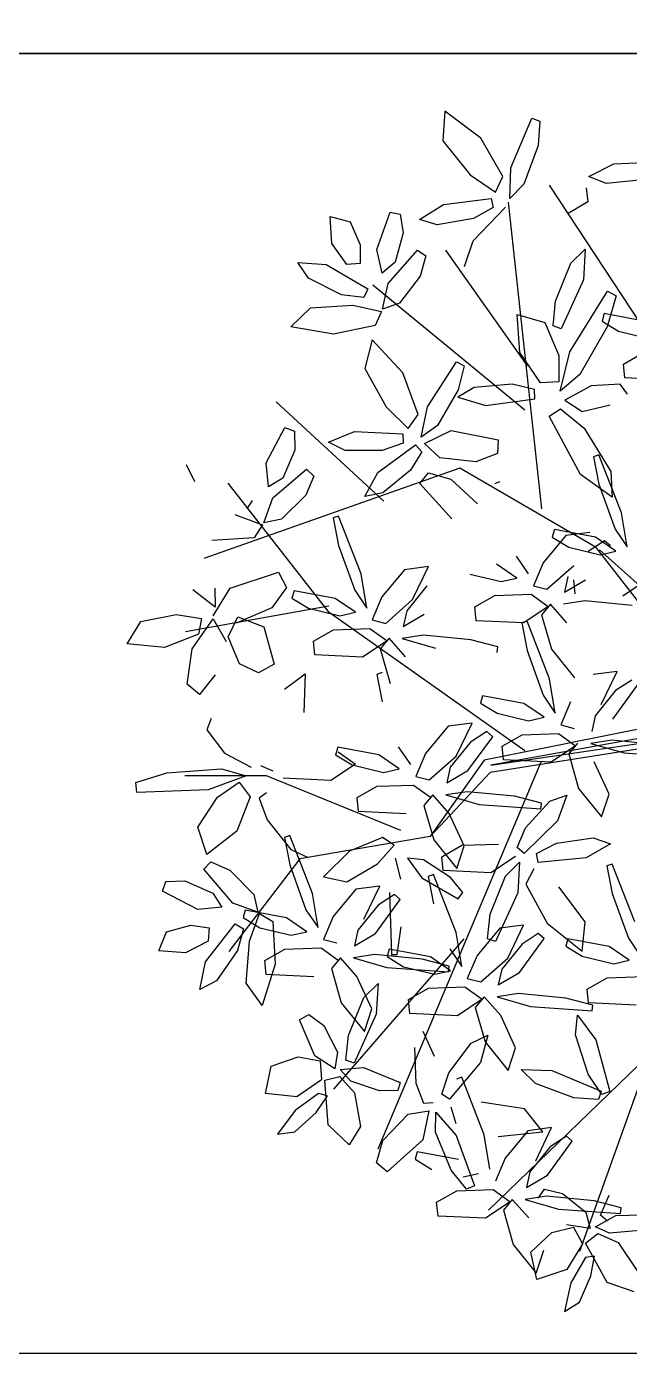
# Model space of a CAD drawing. Header units: metres. Extents: x 1097510 to 2158594, y 877039 to 1751652.
# Drawn here: x 1097826.33 to 1097827.801, y 877152.636 to 877155.871 of the extents above; entities that cross this region are included whole.
import ezdxf

# ---------------------------------------------------------------- set-up
doc = ezdxf.new("R2010")
doc.units = ezdxf.units.M
doc.layers.add('DWGAUTOCAD.COM', color=7, linetype='Continuous')
doc.layers.add('ROTULO', color=7, linetype='Continuous')

# ---------------------------------------------------------------- blocks, each defined once
blk = doc.blocks.new('A$C173E365C')
at = {"color": 68}
for p, q in [((3.8962, 5.6824), (3.8577, 5.6697)), ((3.8577, 5.6697), (3.8665, 5.5561)), ((3.9928, 5.4536), (3.8962, 5.6824)), ((4.132, 5.5897), (4.2993, 5.7156)), ((4.2993, 5.7156), (4.3091, 5.5787)), ((3.8665, 5.5561), (3.9327, 5.377)), ((4.0294, 5.4119), (4.132, 5.5897)), ((4.3091, 5.5787), (4.1821, 5.4205)), ((3.5149, 5.4721), (3.2916, 5.482)), ((3.6309, 5.4124), (3.5149, 5.4721)), ((3.9972, 5.3109), (3.9928, 5.4536)), ((4.1821, 5.4205), (4.0642, 5.3402)), ((3.3801, 5.397), (3.551, 5.3803)), ((3.551, 5.3803), (3.6309, 5.4124)), ((3.6439, 5.3596), (3.6358, 5.2957)), ((3.9327, 5.377), (3.9972, 5.3109)), ((4.0642, 5.3402), (4.0294, 5.4119)), ((3.6358, 5.2957), (3.7274, 5.2404)), ((4.084, 5.3102), (4.0746, 5.2683)), ((4.3058, 5.2826), (4.084, 5.3102)), ((4.1674, 5.1149), (4.0172, 5.2705)), ((4.0746, 5.2683), (4.1655, 5.2185)), ((4.4166, 5.214), (4.3058, 5.2826)), ((4.5064, 5.238), (4.4923, 5.1513)), ((4.5531, 5.248), (4.5064, 5.238)), ((4.6148, 5.0742), (4.5531, 5.248)), ((4.1655, 5.2185), (4.3345, 5.1882)), ((4.3345, 5.1882), (4.4166, 5.214)), ((4.7382, 5.203), (4.6921, 5.0956)), ((4.8304, 5.2265), (4.7382, 5.203)), ((4.8226, 5.1026), (4.8304, 5.2265)), ((4.2076, 4.9948), (4.1674, 5.1149)), ((4.4923, 5.1513), (4.5298, 5.0151)), ((3.6476, 5.0756), (3.6559, 4.933)), ((3.7139, 5.0113), (3.6476, 5.0756)), ((4.4266, 5.0717), (4.3873, 5.0445)), ((4.3873, 5.0445), (4.4131, 4.951)), ((4.5627, 4.9171), (4.4266, 5.0717)), ((4.5894, 4.9652), (4.6148, 5.0742)), ((4.6921, 5.0956), (4.692, 5.01)), ((4.7532, 5.0051), (4.8226, 5.1026)), ((3.7851, 4.8341), (3.7139, 5.0113)), ((4.5298, 5.0151), (4.5894, 4.9652)), ((4.8497, 5.0043), (4.6561, 4.8924)), ((4.692, 5.01), (4.7532, 5.0051)), ((4.9806, 5.0136), (4.8497, 5.0043)), ((4.9312, 4.9416), (4.9806, 5.0136)), ((3.6559, 4.933), (3.7589, 4.7071)), ((4.4131, 4.951), (4.5096, 4.826)), ((4.7779, 4.8641), (4.9312, 4.9416)), ((3.5438, 4.8814), (3.5037, 4.8601)), ((3.5037, 4.8601), (3.546, 4.7154)), ((3.7186, 4.6002), (3.5438, 4.8814)), ((4.5879, 4.7969), (4.5627, 4.9171)), ((4.6561, 4.8924), (4.6747, 4.851)), ((4.6747, 4.851), (4.7779, 4.8641)), ((3.797, 4.7208), (3.7851, 4.8341)), ((4.5096, 4.826), (4.5879, 4.7969)), ((4.7265, 4.8162), (4.593, 4.7872)), ((4.9219, 4.8046), (4.7265, 4.8162)), ((5.0139, 4.7165), (4.9219, 4.8046)), ((3.3684, 4.7409), (3.5598, 4.7768)), ((3.9637, 4.7724), (3.8356, 4.7364)), ((3.9518, 4.5961), (3.9637, 4.7724)), ((4.593, 4.7872), (4.6221, 4.7218)), ((3.7589, 4.7071), (3.797, 4.7208)), ((3.8356, 4.7364), (3.7708, 4.5825)), ((4.6221, 4.7218), (4.8158, 4.6825)), ((4.8158, 4.6825), (5.0139, 4.7165)), ((4.4936, 4.5027), (4.6369, 4.6553)), ((4.6369, 4.6553), (4.67, 4.5221)), ((3.7642, 4.4175), (3.7186, 4.6002)), ((3.7708, 4.5825), (3.77, 4.4609)), ((3.8548, 4.4557), (3.9518, 4.5961)), ((4.2454, 4.5536), (4.2097, 4.5345)), ((4.3797, 4.3448), (4.2454, 4.5536)), ((4.2097, 4.5345), (4.2377, 4.4241)), ((4.4229, 4.3099), (4.4936, 4.5027)), ((4.67, 4.5221), (4.5719, 4.3445)), ((3.77, 4.4609), (3.8548, 4.4557)), ((3.8828, 4.4253), (3.9865, 4.4498)), ((3.9865, 4.4498), (4.1631, 4.4352)), ((4.1631, 4.4352), (4.2382, 4.3891)), ((3.881, 4.3824), (3.8828, 4.4253)), ((4.1095, 4.3515), (3.881, 4.3824)), ((4.2382, 4.3891), (4.1095, 4.3515)), ((4.2377, 4.4241), (4.3336, 4.259)), ((4.4085, 4.2049), (4.3797, 4.3448)), ((4.4695, 4.2452), (4.4229, 4.3099)), ((4.5719, 4.3445), (4.4695, 4.2452)), ((4.3336, 4.259), (4.4085, 4.2049)), ((5.042, 4.2488), (4.9972, 4.2323)), ((5.1272, 4.0852), (5.042, 4.2488)), ((4.2693, 4.2345), (4.052, 4.1925)), ((4.052, 4.1925), (4.055, 4.1281)), ((4.3932, 4.1756), (4.2693, 4.2345)), ((4.4941, 4.219), (4.4921, 4.1761)), ((4.7174, 4.2298), (4.4941, 4.219)), ((4.8383, 4.1812), (4.7174, 4.2298)), ((4.9972, 4.2323), (4.9952, 4.1445)), ((4.055, 4.1281), (4.1547, 4.0893)), ((4.3228, 4.1078), (4.3932, 4.1756)), ((4.4351, 4.1686), (4.4065, 4.1366)), ((4.4065, 4.1366), (4.4589, 4.0509)), ((4.6097, 4.0409), (4.4351, 4.1686)), ((4.4921, 4.1761), (4.5901, 4.1426)), ((4.5901, 4.1426), (4.7618, 4.1418)), ((4.7618, 4.1418), (4.8383, 4.1812)), ((4.1547, 4.0893), (4.3228, 4.1078)), ((4.2715, 4.0101), (4.1478, 3.8947)), ((4.3746, 4.0386), (4.2715, 4.0101)), ((4.4155, 3.9887), (4.3746, 4.0386)), ((4.4589, 4.0509), (4.5874, 3.9456)), ((4.6699, 3.9295), (4.6097, 4.0409)), ((4.2665, 3.8252), (4.4155, 3.9887)), ((4.5874, 3.9456), (4.6699, 3.9295))]:
    blk.add_line(p, q, dxfattribs=at)
at = {"color": 44}
for p, q in [((2.8244, 3.8698), (3.8135, 5.3726)), ((3.849, 3.8719), (4.0037, 5.293)), ((3.9156, 4.5347), (4.2949, 5.0706)), ((3.9273, 4.3288), (4.6328, 4.9082)), ((4.5817, 3.9083), (5.0813, 4.3688)), ((3.5963, 3.6931), (4.2288, 4.0603)), ((4.2288, 4.0603), (5.4167, 3.6424)), ((4.8355, 3.3919), (5.304, 3.991)), ((3.0037, 2.9303), (3.5963, 3.6931)), ((2.865, 3.0377), (3.5814, 3.6826)), ((3.9286, 2.7503), (4.8355, 3.3919)), ((4.8377, 3.4202), (5.5019, 3.3012)), ((3.0037, 2.9303), (4.1173, 2.7069)), ((2.9427, 2.8896), (4.0849, 2.6843)), ((4.0849, 2.6843), (2.9548, 2.8495)), ((2.9656, 2.8269), (4.089, 2.6497)), ((4.1173, 2.7069), (4.3675, 2.3532)), ((3.8542, 2.6978), (4.6103, 0.9037)), ((4.089, 2.6497), (4.3675, 2.3532)), ((4.5027, 2.3802), (5.1263, 2.6339)), ((4.3675, 2.3532), (4.9715, 2.2497)), ((4.9715, 2.2497), (5.3004, 1.8202)), ((4.2104, 1.8789), (4.8148, 1.1822)), ((2.8974, 1.7799), (4.0966, 0.6207)), ((3.3755, 1.2616), (3.6745, 0.4291))]:
    blk.add_line(p, q, dxfattribs=at)
at = {"color": 66}
for p, q in [((3.5696, 4.7423), (3.4928, 4.6955)), ((3.5598, 4.7768), (3.5696, 4.7423)), ((3.4928, 4.6955), (3.3473, 4.6604)), ((3.546, 4.7154), (3.6722, 4.4941)), ((3.4699, 4.5433), (3.3768, 4.596)), ((3.4636, 4.4792), (3.4699, 4.5433)), ((3.6722, 4.4941), (3.7642, 4.4175)), ((3.2426, 4.4688), (3.4636, 4.4792)), ((3.4514, 4.4041), (3.4852, 4.4502)), ((3.4852, 4.4502), (3.6205, 4.4424)), ((3.6205, 4.4424), (3.7422, 4.3755)), ((3.7422, 4.3755), (3.6623, 4.324)), ((3.6623, 4.324), (3.5321, 4.3541)), ((3.7631, 4.3359), (3.6522, 4.2463)), ((3.8145, 4.3011), (3.7631, 4.3359)), ((3.6522, 4.2463), (3.5292, 4.0456)), ((3.6692, 4.0312), (3.8145, 4.3011)), ((3.4799, 3.8541), (3.5846, 4.1218)), ((3.5846, 4.1218), (3.6095, 4.1134)), ((4.9952, 4.1445), (5.0513, 4.0149)), ((3.6095, 4.1134), (3.5849, 3.9862)), ((5.1172, 3.9738), (5.1272, 4.0852)), ((5.459, 3.9977), (5.4979, 4.0759)), ((3.5292, 4.0456), (3.5234, 3.9261)), ((3.5234, 3.9261), (3.6692, 4.0312)), ((4.9412, 4.0566), (4.9061, 4.0242)), ((4.9061, 4.0242), (4.9446, 3.9352)), ((5.0974, 3.9223), (4.9412, 4.0566)), ((5.0513, 4.0149), (5.1172, 3.9738)), ((3.5849, 3.9862), (3.5095, 3.778)), ((4.044, 3.9969), (4.0689, 3.9884)), ((4.9446, 3.9352), (5.0575, 3.8248)), ((5.1391, 3.8068), (5.0974, 3.9223)), ((5.1934, 3.9109), (5.2176, 3.8725)), ((4.6876, 3.5704), (4.7923, 3.8381)), ((4.7923, 3.8381), (4.8172, 3.8297)), ((4.8172, 3.8297), (4.7926, 3.7025)), ((5.0575, 3.8248), (5.1391, 3.8068)), ((5.2737, 3.8452), (5.1455, 3.798)), ((5.1455, 3.798), (5.1834, 3.7372)), ((4.7926, 3.7025), (4.7171, 3.4943)), ((5.1834, 3.7372), (5.3807, 3.7252)), ((4.3752, 3.6043), (4.4854, 3.5899)), ((4.4486, 3.4511), (4.3752, 3.6043)), ((4.4854, 3.5899), (4.5908, 3.4635)), ((4.6614, 3.4117), (4.6876, 3.5704)), ((5.0705, 3.5778), (5.0341, 3.5079)), ((5.2954, 3.5049), (5.0705, 3.5778)), ((4.3818, 3.5157), (4.476, 3.3994)), ((5.0341, 3.5079), (5.1022, 3.4128)), ((4.5734, 3.3408), (4.4486, 3.4511)), ((4.5908, 3.4635), (4.6358, 3.3568)), ((4.7171, 3.4943), (4.6614, 3.4117)), ((4.7138, 3.3925), (4.8072, 3.4563)), ((4.8072, 3.4563), (4.9986, 3.4921)), ((5.0084, 3.4577), (4.9316, 3.4108)), ((4.9986, 3.4921), (5.0084, 3.4577)), ((5.3735, 3.3755), (5.2954, 3.5049)), ((5.3655, 3.5036), (5.3647, 3.4163)), ((5.3647, 3.4163), (5.4681, 3.497)), ((4.492, 3.3269), (4.3942, 3.3838)), ((4.476, 3.3994), (4.492, 3.3269)), ((4.7861, 3.3758), (4.7138, 3.3925)), ((4.9316, 3.4108), (4.7861, 3.3758)), ((5.1022, 3.4128), (5.2678, 3.3416)), ((4.6358, 3.3568), (4.5734, 3.3408)), ((5.1386, 3.3255), (5.0906, 3.1513)), ((5.2587, 3.3707), (5.1386, 3.3255)), ((5.3037, 3.2789), (5.2587, 3.3707)), ((5.3734, 3.3615), (5.3136, 3.2569)), ((5.4717, 3.2231), (5.3734, 3.3615)), ((5.5453, 3.382), (5.4274, 3.364)), ((5.4274, 3.364), (5.4418, 3.2907)), ((4.4973, 3.2714), (4.3426, 3.2268)), ((4.3986, 3.2862), (4.4973, 3.2714)), ((4.4808, 3.1854), (4.5577, 3.2719)), ((4.5577, 3.2719), (4.599, 3.2225)), ((4.6465, 3.3171), (4.5672, 3.2601)), ((4.8156, 3.3114), (4.6465, 3.3171)), ((4.9087, 3.2586), (4.8156, 3.3114)), ((5.2509, 3.1532), (5.3037, 3.2789)), ((4.599, 3.2225), (4.5532, 3.0623)), ((4.5672, 3.2601), (4.6814, 3.1841)), ((4.9024, 3.1945), (4.9087, 3.2586)), ((4.6814, 3.1841), (4.9024, 3.1945)), ((5.0906, 3.1513), (5.1639, 3.1112)), ((4.59, 3.1127), (4.6148, 3.1043)), ((4.6148, 3.1043), (4.5902, 2.9771)), ((4.947, 3.1074), (4.9528, 2.9278)), ((5.0429, 3.036), (4.947, 3.1074))]:
    blk.add_line(p, q, dxfattribs=at)
at = {"color": 64}
for p, q in [((3.4537, 3.6953), (3.4799, 3.8541)), ((3.5095, 3.778), (3.4537, 3.6953)), ((3.5995, 3.74), (3.7909, 3.7758)), ((3.6268, 3.763), (3.7371, 3.7487)), ((3.7909, 3.7758), (3.8007, 3.7413)), ((3.5061, 3.6762), (3.5995, 3.74)), ((3.5312, 3.6999), (3.5581, 3.7236)), ((3.5581, 3.7236), (3.6335, 3.6744)), ((3.7239, 3.6945), (3.5784, 3.6595)), ((3.8007, 3.7413), (3.7239, 3.6945)), ((3.7371, 3.7487), (3.8425, 3.6222)), ((3.5784, 3.6595), (3.5061, 3.6762)), ((3.9688, 3.6531), (3.913, 3.5704)), ((3.8251, 3.4996), (3.7003, 3.6099)), ((3.8425, 3.6222), (3.8875, 3.5156)), ((3.9655, 3.5513), (4.0589, 3.615)), ((4.1833, 3.5695), (4.0378, 3.5345)), ((3.3595, 3.5438), (3.4737, 3.4678)), ((3.7437, 3.4857), (3.6459, 3.5425)), ((3.6947, 3.4782), (3.701, 3.5423)), ((3.7277, 3.5581), (3.7437, 3.4857)), ((3.8875, 3.5156), (3.8251, 3.4996)), ((4.0378, 3.5345), (3.9655, 3.5513)), ((3.4299, 3.4234), (3.6503, 3.4449)), ((3.6503, 3.4449), (3.749, 3.4301)), ((3.8982, 3.4758), (3.8189, 3.4189)), ((4.0672, 3.4701), (3.8982, 3.4758)), ((4.1604, 3.4174), (4.0672, 3.4701)), ((3.7325, 3.3442), (3.8094, 3.4307)), ((3.8094, 3.4307), (3.8507, 3.3812)), ((3.8189, 3.4189), (3.9331, 3.3429)), ((4.1541, 3.3532), (4.1604, 3.4174)), ((3.8507, 3.3812), (3.8049, 3.221)), ((3.8128, 3.0839), (3.9175, 3.3516)), ((3.9175, 3.3516), (3.9423, 3.3431)), ((3.9423, 3.3431), (3.9177, 3.216)), ((3.9331, 3.3429), (4.1541, 3.3532)), ((5.7093, 3.3501), (5.5453, 3.382)), ((5.7735, 3.2462), (5.7093, 3.3501)), ((4.0529, 3.2322), (4.1782, 3.2647)), ((4.1782, 3.2647), (4.3986, 3.2862)), ((5.4418, 3.2907), (5.6001, 3.2294)), ((3.8049, 3.221), (3.6982, 3.0889)), ((3.9177, 3.216), (3.8423, 3.0078)), ((4.0559, 3.2061), (4.0529, 3.2322)), ((5.4942, 3.0597), (5.4717, 3.2231)), ((5.6001, 3.2294), (5.7735, 3.2462)), ((5.1639, 3.1112), (5.2509, 3.1532)), ((3.4316, 3.0783), (3.5069, 3.0291)), ((3.5003, 3.1178), (3.6105, 3.1034)), ((3.5737, 2.9646), (3.5003, 3.1178)), ((5.3647, 3.1029), (5.4372, 3.012)), ((3.5194, 2.8973), (3.4047, 3.0547)), ((3.5069, 3.0291), (3.6011, 2.9129)), ((5.4372, 3.012), (5.4942, 3.0597)), ((3.8389, 2.906), (3.9323, 2.9697)), ((3.9323, 2.9697), (4.1238, 3.0056)), ((4.1335, 2.9711), (4.0567, 2.9243)), ((4.1238, 3.0056), (4.1335, 2.9711)), ((4.0567, 2.9243), (3.9112, 2.8892)), ((5.3838, 2.9006), (5.4033, 2.8468)), ((4.0771, 2.8158), (4.104, 2.8395)), ((4.104, 2.8395), (4.1794, 2.7903)), ((4.1728, 2.8789), (4.283, 2.8645)), ((4.2462, 2.7257), (4.1728, 2.8789)), ((4.283, 2.8645), (4.3885, 2.7381)), ((5.4033, 2.8468), (5.3213, 2.7389)), ((4.1919, 2.6584), (4.0771, 2.8158)), ((4.1794, 2.7903), (4.2736, 2.674)), ((4.5148, 2.769), (4.459, 2.6863)), ((4.3711, 2.6155), (4.2462, 2.7257)), ((4.3885, 2.7381), (4.4335, 2.6315)), ((4.5114, 2.6671), (4.6048, 2.7309)), ((4.6048, 2.7309), (4.7962, 2.7667)), ((4.7932, 2.7461), (4.7139, 2.6891)), ((4.806, 2.7323), (4.7292, 2.6854)), ((4.7962, 2.7667), (4.806, 2.7323)), ((5.3213, 2.7389), (5.1979, 2.6752)), ((4.2896, 2.6015), (4.1919, 2.6584)), ((4.2736, 2.674), (4.2896, 2.6015)), ((4.5837, 2.6504), (4.5114, 2.6671)), ((4.7292, 2.6854), (4.5837, 2.6504)), ((4.7139, 2.6891), (4.828, 2.6131)), ((5.0959, 2.6566), (5.1534, 2.6799)), ((5.3354, 2.6671), (5.2206, 2.6335)), ((5.5895, 2.6484), (5.3354, 2.6671)), ((5.7332, 2.6028), (5.5895, 2.6484)), ((4.4441, 2.5917), (4.3648, 2.5347)), ((4.4335, 2.6315), (4.3711, 2.6155)), ((4.6132, 2.586), (4.4441, 2.5917)), ((4.7063, 2.5333), (4.6132, 2.586)), ((4.828, 2.6131), (5.049, 2.6234)), ((5.1263, 2.6339), (5.5052, 2.6343)), ((5.2534, 2.6045), (5.2017, 2.537)), ((5.2206, 2.6335), (5.3976, 2.5695)), ((5.3538, 2.536), (5.2534, 2.6045)), ((5.7285, 2.5577), (5.7332, 2.6028)), ((4.2949, 2.546), (4.1402, 2.5014)), ((4.1962, 2.5608), (4.2949, 2.546)), ((4.2785, 2.46), (4.3553, 2.5465)), ((4.3553, 2.5465), (4.3966, 2.4971)), ((4.7, 2.4691), (4.7063, 2.5333)), ((5.1609, 2.5307), (5.1234, 2.4309)), ((5.1262, 2.5562), (5.1609, 2.5307)), ((5.2017, 2.537), (5.2641, 2.3782)), ((5.4454, 2.3963), (5.3538, 2.536)), ((5.3976, 2.5695), (5.7285, 2.5577)), ((4.3966, 2.4971), (4.3508, 2.3369)), ((4.479, 2.4587), (4.7, 2.4691)), ((4.2097, 2.3104), (4.2785, 2.46)), ((5.1234, 2.4309), (5.0128, 2.2925)), ((4.5341, 2.3122), (4.5876, 2.348)), ((4.5876, 2.348), (4.742, 2.2856)), ((4.9137, 2.0895), (5.0184, 2.3572)), ((5.0184, 2.3572), (5.0432, 2.3488)), ((5.0432, 2.3488), (5.0186, 2.2216)), ((5.2641, 2.3782), (5.4038, 2.27)), ((5.4038, 2.27), (5.4454, 2.3963)), ((4.612, 2.2266), (4.5341, 2.3122)), ((4.742, 2.2856), (4.8622, 2.1655)), ((5.0128, 2.2925), (4.9326, 2.2559)), ((4.3987, 2.2443), (4.4725, 2.2526)), ((4.4725, 2.2526), (4.4056, 2.1614)), ((4.5031, 2.1555), (4.5282, 2.252)), ((4.7535, 2.1424), (4.612, 2.2266)), ((5.0186, 2.2216), (4.9432, 2.0134)), ((5.3847, 2.236), (5.2958, 2.1976)), ((5.4171, 2.201), (5.3847, 2.236)), ((4.8622, 2.1655), (4.7535, 2.1424)), ((5.2958, 2.1976), (5.1853, 2.0846)), ((5.2829, 2.0447), (5.4171, 2.201)), ((4.5563, 2.0935), (4.5466, 1.8063)), ((4.6012, 2.1234), (4.7114, 2.109)), ((4.6746, 1.9702), (4.6012, 2.1234)), ((4.7114, 2.109), (4.8169, 1.9826)), ((5.505, 2.147), (5.3754, 2.0909)), ((4.5325, 2.084), (4.6078, 2.0348)), ((4.6078, 2.0348), (4.702, 1.9185)), ((4.8874, 1.9308), (4.9137, 2.0895)), ((5.1853, 2.0846), (5.1673, 2.003)), ((5.1673, 2.003), (5.2829, 2.0447)), ((5.3754, 2.0909), (5.3343, 2.025)), ((4.8169, 1.9826), (4.8619, 1.8759)), ((4.9432, 2.0134), (4.8874, 1.9308)), ((4.9398, 1.9116), (5.0332, 1.9754)), ((5.0332, 1.9754), (5.2247, 2.0112)), ((5.1585, 1.9966), (5.0977, 1.9588)), ((5.2345, 1.9768), (5.1576, 1.9299)), ((5.2057, 1.8684), (5.1585, 1.9966)), ((5.2247, 2.0112), (5.2345, 1.9768)), ((4.702, 1.9185), (4.7181, 1.846)), ((5.0122, 1.8949), (4.9398, 1.9116)), ((5.1576, 1.9299), (5.0122, 1.8949)), ((5.0977, 1.9588), (5.0857, 1.7615)), ((4.7181, 1.846), (4.6203, 1.9029)), ((4.8619, 1.8759), (4.7995, 1.8599)), ((4.7069, 1.7045), (4.7838, 1.791)), ((4.7838, 1.791), (4.8251, 1.7416)), ((4.8726, 1.8362), (4.7933, 1.7792)), ((5.0416, 1.8305), (4.8726, 1.8362)), ((4.8251, 1.7416), (4.7793, 1.5814))]:
    blk.add_line(p, q, dxfattribs=at)
at = {"color": 62}
for p, q in [((3.7865, 2.9251), (3.8128, 3.0839)), ((3.716, 2.9769), (3.761, 2.8703)), ((3.8423, 3.0078), (3.7865, 2.9251)), ((3.6011, 2.9129), (3.6171, 2.8404)), ((3.9112, 2.8892), (3.8389, 2.906)), ((3.7717, 2.8306), (3.6923, 2.7736)), ((3.761, 2.8703), (3.6986, 2.8543)), ((3.9407, 2.8248), (3.7717, 2.8306)), ((3.3034, 2.7781), (3.5238, 2.7996)), ((3.6224, 2.7848), (3.4678, 2.7402)), ((3.5238, 2.7996), (3.6224, 2.7848)), ((3.6829, 2.7854), (3.7241, 2.7359)), ((3.6923, 2.7736), (3.8065, 2.6976)), ((4.0338, 2.7721), (3.9407, 2.8248)), ((4.0275, 2.7079), (4.0338, 2.7721)), ((3.4678, 2.7402), (3.1811, 2.7196)), ((3.7241, 2.7359), (3.6783, 2.5758)), ((3.8065, 2.6976), (4.0275, 2.7079)), ((3.5372, 2.5493), (3.606, 2.6989)), ((3.5716, 2.4436), (3.5372, 2.5493)), ((3.6783, 2.5758), (3.5716, 2.4436)), ((3.7329, 2.5442), (3.7764, 2.4254)), ((3.8121, 2.5165), (3.7329, 2.5442)), ((3.8505, 2.5068), (3.9759, 2.5393)), ((3.9759, 2.5393), (4.1962, 2.5608)), ((3.9242, 2.3938), (3.8121, 2.5165)), ((3.8535, 2.4807), (3.8505, 2.5068)), ((4.1402, 2.5014), (3.8535, 2.4807)), ((3.7764, 2.4254), (3.9309, 2.2739)), ((3.6114, 2.3473), (3.53, 2.3193)), ((3.7812, 2.3219), (3.6114, 2.3473)), ((3.9638, 2.3015), (3.9242, 2.3938)), ((3.53, 2.3193), (3.6427, 2.2538)), ((3.8734, 2.2746), (3.7812, 2.3219)), ((3.9309, 2.2739), (3.9638, 2.3015)), ((4.2197, 2.3122), (4.0507, 2.3179)), ((4.2441, 2.2047), (4.2097, 2.3104)), ((4.3129, 2.2595), (4.2197, 2.3122)), ((4.3508, 2.3369), (4.2441, 2.2047)), ((3.4172, 1.9572), (3.522, 2.2249)), ((3.522, 2.2249), (3.5468, 2.2165)), ((3.6427, 2.2538), (3.8653, 2.2325)), ((3.8653, 2.2325), (3.8734, 2.2746)), ((3.952, 2.2341), (3.9604, 2.0916)), ((4.0183, 2.1699), (3.952, 2.2341)), ((3.9714, 2.261), (4.0856, 2.1849)), ((4.2731, 2.1629), (4.3987, 2.2443)), ((4.3066, 2.1953), (4.3129, 2.2595)), ((3.8859, 2.203), (3.9227, 2.1323)), ((4.0895, 1.9927), (4.0183, 2.1699)), ((4.0856, 2.1849), (4.3066, 2.1953)), ((4.2163, 2.0932), (4.2731, 2.1629)), ((4.4056, 2.1614), (4.237, 2.0639)), ((4.2466, 1.9087), (4.3513, 2.1764)), ((4.3513, 2.1764), (4.3761, 2.168)), ((4.3761, 2.168), (4.3515, 2.0408)), ((3.6477, 1.9577), (3.7702, 2.1195)), ((3.9227, 2.1323), (3.825, 1.9517)), ((3.9604, 2.0916), (4.0634, 1.8656)), ((4.237, 2.0639), (4.2163, 2.0932)), ((5.4457, 2.0149), (5.6093, 2.1001)), ((5.5929, 2.145), (5.505, 2.147)), ((5.6093, 2.1001), (5.5929, 2.145)), ((4.5056, 2.0603), (4.5325, 2.084)), ((4.6203, 1.9029), (4.5056, 2.0603)), ((4.1015, 1.8794), (4.0895, 1.9927)), ((5.3343, 2.025), (5.4457, 2.0149)), ((3.6613, 1.8212), (3.6477, 1.9577)), ((3.825, 1.9517), (3.6613, 1.8212)), ((3.9341, 1.9426), (4.0443, 1.9282)), ((4.0075, 1.7894), (3.9341, 1.9426)), ((4.0443, 1.9282), (4.1498, 1.8018)), ((4.2203, 1.7499), (4.2466, 1.9087)), ((4.5204, 1.806), (4.5013, 1.9341)), ((5.2714, 1.9488), (5.233, 1.9246)), ((5.233, 1.9246), (5.2603, 1.8242)), ((5.4091, 1.7725), (5.2714, 1.9488)), ((5.4776, 1.9413), (5.3929, 1.9295)), ((5.3929, 1.9295), (5.3965, 1.8682)), ((5.5904, 1.9105), (5.4776, 1.9413)), ((5.6264, 1.8225), (5.5904, 1.9105)), ((3.5368, 1.8431), (3.7282, 1.8789)), ((3.7282, 1.8789), (3.738, 1.8444)), ((3.8385, 1.8795), (3.8654, 1.9032)), ((3.9532, 1.7221), (3.8385, 1.8795)), ((3.8654, 1.9032), (3.9407, 1.854)), ((3.9407, 1.854), (4.0349, 1.7377)), ((4.0634, 1.8656), (4.1015, 1.8794)), ((5.2213, 1.6734), (5.2057, 1.8684)), ((5.3965, 1.8682), (5.5026, 1.813)), ((3.4434, 1.7793), (3.5368, 1.8431)), ((3.6612, 1.7976), (3.5157, 1.7626)), ((3.738, 1.8444), (3.6612, 1.7976)), ((4.1324, 1.6791), (4.0075, 1.7894)), ((4.1498, 1.8018), (4.1948, 1.6951)), ((4.2761, 1.8326), (4.2203, 1.7499)), ((4.2727, 1.7308), (4.3661, 1.7946)), ((4.3661, 1.7946), (4.5576, 1.8304)), ((4.4043, 1.7838), (4.6247, 1.8053)), ((4.5673, 1.796), (4.4905, 1.7491)), ((4.5466, 1.8063), (4.5204, 1.806)), ((4.5576, 1.8304), (4.5673, 1.796)), ((4.7233, 1.7905), (4.5687, 1.7459)), ((4.6247, 1.8053), (4.7233, 1.7905)), ((5.1347, 1.7777), (5.0416, 1.8305)), ((5.2603, 1.8242), (5.3583, 1.6832)), ((5.5026, 1.813), (5.6264, 1.8225)), ((4.0349, 1.7377), (4.0509, 1.6652)), ((4.345, 1.7141), (4.2727, 1.7308)), ((4.2789, 1.7513), (4.4043, 1.7838)), ((4.282, 1.7252), (4.2789, 1.7513)), ((4.5687, 1.7459), (4.282, 1.7252)), ((4.4905, 1.7491), (4.345, 1.7141)), ((5.0857, 1.7615), (5.1468, 1.5701)), ((5.1284, 1.7136), (5.1347, 1.7777)), ((5.4364, 1.6443), (5.4091, 1.7725)), ((3.6383, 1.6454), (3.5452, 1.6982)), ((4.0509, 1.6652), (3.9532, 1.7221)), ((4.1948, 1.6951), (4.1324, 1.6791)), ((4.6091, 1.6713), (4.6174, 1.5288)), ((4.6754, 1.6071), (4.6091, 1.6713)), ((4.6381, 1.5549), (4.7069, 1.7045)), ((4.9074, 1.7032), (5.1284, 1.7136)), ((5.1468, 1.5701), (5.2213, 1.6734)), ((5.3583, 1.6832), (5.4364, 1.6443)), ((3.6118, 1.5705), (3.7372, 1.603)), ((3.632, 1.5813), (3.6383, 1.6454)), ((3.7372, 1.603), (3.9576, 1.6245)), ((4.0562, 1.6097), (3.9016, 1.5651)), ((3.9576, 1.6245), (4.0562, 1.6097)), ((4.0398, 1.5237), (4.1167, 1.6102)), ((4.1167, 1.6102), (4.1579, 1.5608)), ((4.2055, 1.6554), (4.1261, 1.5984)), ((4.3745, 1.6497), (4.2055, 1.6554)), ((4.4676, 1.5969), (4.3745, 1.6497)), ((4.7466, 1.4299), (4.6754, 1.6071)), ((3.9016, 1.5651), (3.6149, 1.5444)), ((4.1579, 1.5608), (4.1121, 1.4006)), ((4.1261, 1.5984), (4.2403, 1.5224)), ((4.4613, 1.5328), (4.4676, 1.5969)), ((4.6725, 1.4492), (4.6381, 1.5549)), ((4.7793, 1.5814), (4.6725, 1.4492)), ((3.971, 1.3741), (4.0398, 1.5237)), ((4.2403, 1.5224), (4.4613, 1.5328)), ((4.6174, 1.5288), (4.7204, 1.3029)), ((4.8599, 1.4766), (4.7964, 1.3534)), ((4.9298, 1.5283), (4.8599, 1.4766)), ((4.9026, 1.3357), (4.9729, 1.5027)), ((4.9729, 1.5027), (4.9298, 1.5283)), ((4.0991, 1.4317), (4.1336, 1.3059)), ((4.1768, 1.3946), (4.0991, 1.4317)), ((4.4014, 1.45), (4.3492, 1.3347)), ((4.7585, 1.3166), (4.7466, 1.4299)), ((4.0054, 1.2684), (3.971, 1.3741)), ((4.1121, 1.4006), (4.0054, 1.2684)), ((4.2801, 1.2574), (4.1768, 1.3946)), ((4.4325, 1.2086), (4.4385, 1.3746)), ((4.7964, 1.3534), (4.8088, 1.276)), ((4.1336, 1.3059), (4.2774, 1.1348)), ((4.7204, 1.3029), (4.7585, 1.3166)), ((4.8088, 1.276), (4.9026, 1.3357)), ((4.8778, 1.3137), (4.8711, 1.2253)), ((4.979, 1.3315), (4.8778, 1.3137)), ((5.1053, 1.288), (4.979, 1.3315)), ((3.9452, 1.273), (3.8025, 1.2686)), ((3.8791, 1.2085), (3.9452, 1.273)), ((4.116, 0.9695), (4.2207, 1.2372)), ((4.2207, 1.2372), (4.2455, 1.2287)), ((4.3128, 1.1592), (4.2801, 1.2574)), ((4.6762, 1.2817), (4.5057, 1.2124)), ((4.7842, 1.2732), (4.6762, 1.2817)), ((4.7869, 1.2406), (4.7175, 1.164)), ((4.7359, 1.2194), (4.7842, 1.2732)), ((4.8563, 1.2228), (4.7869, 1.2406)), ((5.1317, 1.1612), (5.1053, 1.288)), ((4.3961, 1.115), (4.4325, 1.2086)), ((4.5057, 1.2124), (4.5164, 1.1757)), ((4.5164, 1.1757), (4.6021, 1.1738)), ((4.6021, 1.1738), (4.7359, 1.2194)), ((4.8399, 1.0157), (4.8563, 1.2228)), ((4.8711, 1.2253), (4.9853, 1.1465)), ((3.9297, 1.0912), (4.1305, 1.1207)), ((4.2774, 1.1348), (4.3128, 1.1592)), ((4.3533, 1.1184), (4.3961, 1.115)), ((4.7175, 1.164), (4.6899, 1.0082)), ((4.8441, 1.1502), (4.885, 1.1615)), ((4.8961, 1.074), (4.8441, 1.1502)), ((4.885, 1.1615), (4.9939, 1.0825)), ((4.9853, 1.1465), (5.1317, 1.1612)), ((4.3405, 1.0752), (4.2466, 0.9676)), ((4.2715, 1.0993), (4.2482, 1.0231)), ((4.3428, 0.9829), (4.3405, 1.0752)), ((4.3731, 1.0808), (4.4013, 0.9465)), ((4.4696, 1.0658), (4.3731, 1.0808)), ((4.5862, 0.9433), (4.4696, 1.0658)), ((4.9944, 0.9836), (4.8961, 1.074)), ((4.9939, 1.0825), (5.0748, 0.9731)), ((4.6899, 1.0082), (4.7423, 0.9239)), ((4.7423, 0.9239), (4.8399, 1.0157)), ((4.0897, 0.8107), (4.116, 0.9695)), ((4.2466, 0.9676), (4.1617, 0.7343)), ((4.2695, 0.8066), (4.3428, 0.9829)), ((4.4013, 0.9465), (4.5663, 0.7991)), ((4.6157, 0.8404), (4.5862, 0.9433)), ((5.0748, 0.9731), (4.9944, 0.9836)), ((4.2355, 0.8553), (4.427, 0.8912)), ((4.427, 0.8912), (4.4367, 0.8567)), ((4.1986, 0.7174), (4.2695, 0.8066)), ((4.4367, 0.8567), (4.3599, 0.8098)), ((4.5663, 0.7991), (4.6157, 0.8404)), ((4.337, 0.6577), (4.2439, 0.7104)), ((4.3307, 0.5935), (4.337, 0.6577))]:
    blk.add_line(p, q, dxfattribs=at)
at = {"color": 60}
for p, q in [((3.5468, 2.2165), (3.5222, 2.0893)), ((3.5222, 2.0893), (3.4468, 1.8811)), ((3.4468, 1.8811), (3.391, 1.7984)), ((3.5157, 1.7626), (3.4434, 1.7793)), ((3.5452, 1.6982), (3.3761, 1.7039)), ((3.411, 1.5709), (3.632, 1.5813)), ((3.6149, 1.5444), (3.6118, 1.5705)), ((3.6837, 1.5249), (3.5988, 1.4101)), ((3.6934, 1.4331), (3.6837, 1.5249)), ((3.6345, 1.2514), (3.6934, 1.4331)), ((3.5988, 1.4101), (3.533, 1.1707)), ((3.5711, 1.1568), (3.6345, 1.2514)), ((3.8025, 1.2686), (3.5738, 1.1719)), ((3.533, 1.1707), (3.5711, 1.1568)), ((3.5738, 1.1719), (3.5865, 1.1334)), ((3.7001, 1.1422), (3.8791, 1.2085)), ((3.5865, 1.1334), (3.7001, 1.1422)), ((3.8438, 0.9842), (3.9297, 1.0912)), ((3.8035, 1.0033), (3.9137, 0.989)), ((3.8769, 0.8502), (3.8035, 1.0033)), ((4.052, 0.9627), (3.8438, 0.9842)), ((3.9137, 0.989), (4.0192, 0.8625)), ((3.7079, 0.9402), (3.7348, 0.9639)), ((3.8226, 0.7828), (3.7079, 0.9402)), ((3.7348, 0.9639), (3.8101, 0.9147)), ((3.8101, 0.9147), (3.9043, 0.7984)), ((4.0192, 0.8625), (4.0642, 0.7559)), ((3.9203, 0.726), (3.8226, 0.7828)), ((3.9043, 0.7984), (3.9203, 0.726)), ((4.2144, 0.7748), (4.1421, 0.7915)), ((3.577, 0.5974), (3.5374, 0.6897)), ((3.6066, 0.6637), (3.827, 0.6852)), ((3.7524, 0.6988), (3.6443, 0.612)), ((3.8374, 0.7176), (3.7524, 0.6988)), ((3.827, 0.6852), (3.9256, 0.6704)), ((3.8664, 0.6766), (3.8374, 0.7176)), ((4.0749, 0.7161), (3.9955, 0.6592)), ((4.2439, 0.7104), (4.0749, 0.7161)), ((4.1617, 0.7343), (4.1986, 0.7174)), ((3.4812, 0.6312), (3.6066, 0.6637)), ((3.4843, 0.6052), (3.4812, 0.6312)), ((3.771, 0.6258), (3.4843, 0.6052)), ((3.9256, 0.6704), (3.771, 0.6258)), ((3.9092, 0.5845), (3.9861, 0.671)), ((4.0274, 0.6215), (3.9815, 0.4613)), ((3.9861, 0.671), (4.0274, 0.6215)), ((3.9955, 0.6592), (4.1097, 0.5831)), ((3.5054, 0.5954), (3.3214, 0.6014)), ((3.6006, 0.5437), (3.5054, 0.5954)), ((3.5441, 0.5698), (3.577, 0.5974)), ((3.6443, 0.612), (3.6242, 0.5363)), ((4.1097, 0.5831), (4.3307, 0.5935)), ((3.3938, 0.527), (3.5346, 0.5142)), ((3.5898, 0.5128), (3.4952, 0.4711)), ((3.5346, 0.5142), (3.6006, 0.5437)), ((3.646, 0.4683), (3.5898, 0.5128)), ((3.6242, 0.5363), (3.7342, 0.5527)), ((3.7026, 0.5427), (3.6605, 0.4646)), ((3.8022, 0.5178), (3.7026, 0.5427)), ((3.9, 0.4266), (3.8022, 0.5178)), ((3.4952, 0.4711), (3.4067, 0.34)), ((3.5467, 0.2858), (3.646, 0.4683)), ((3.6605, 0.4646), (3.7328, 0.3462)), ((3.8748, 0.3292), (3.8404, 0.4349)), ((3.9815, 0.4613), (3.8748, 0.3292)), ((3.6052, 0.407), (3.6472, 0.4007)), ((3.6218, 0.3163), (3.6052, 0.407)), ((3.6472, 0.4007), (3.7146, 0.2842)), ((3.8725, 0.3), (3.9, 0.4266)), ((3.6748, 0.1936), (3.6218, 0.3163)), ((3.7328, 0.3462), (3.8725, 0.3)), ((3.4202, 0.2417), (3.5467, 0.2858)), ((3.7146, 0.2842), (3.744, 0.1513)), ((3.744, 0.1513), (3.6748, 0.1936))]:
    blk.add_line(p, q, dxfattribs=at)

msp = doc.modelspace()

# ---------------------------------------------------------------- linework, layer by layer
at = {"layer": 'ROTULO', "color": 7}
for points in [[(1097796.3503, 877158.9753), (1097837.322, 877158.9753), (1097837.322, 877155.8058), (1097796.3503, 877155.8058)], [(1097796.3503, 877155.8058), (1097837.322, 877155.8058), (1097837.322, 877152.6363), (1097796.3503, 877152.6363)]]:
    msp.add_lwpolyline(points, close=True, dxfattribs=at)

# ---------------------------------------------------------------- block references
at = {"layer": 'DWGAUTOCAD.COM', "xscale": -0.5259259971580432, "yscale": 0.5259259971580432, "zscale": 0.5259259971580432}
msp.add_blockref('A$C173E365C', (1097829.6112, 877152.6592), dxfattribs=at)

doc.saveas('drawing.dxf')
